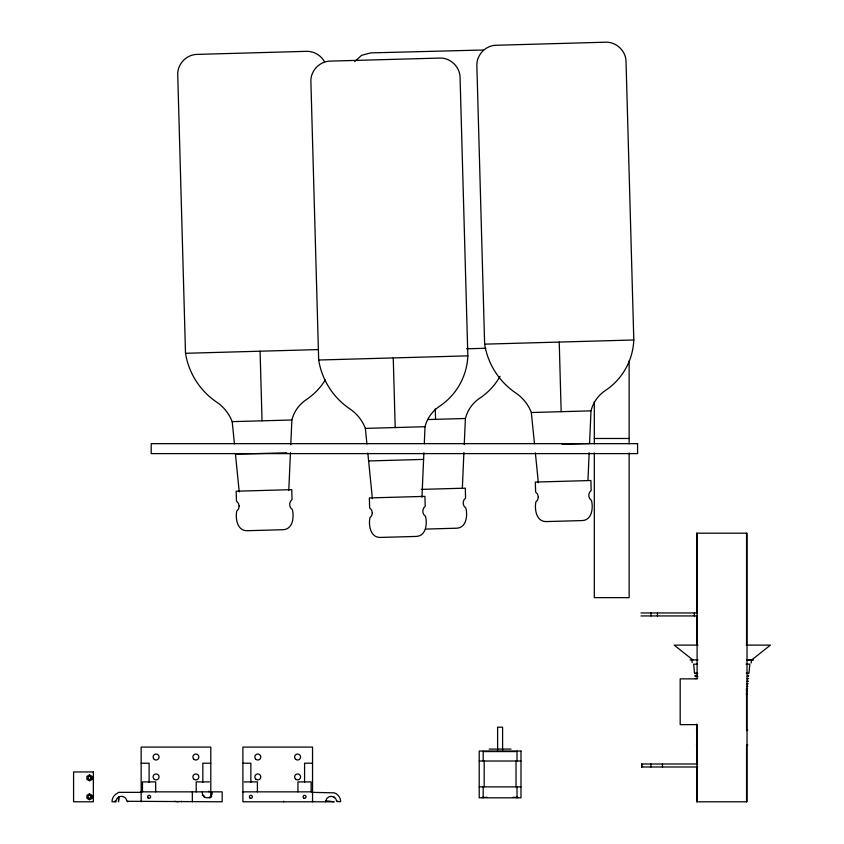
<?xml version="1.0" encoding="UTF-8"?>
<svg xmlns="http://www.w3.org/2000/svg" width="844" height="844" viewBox="0 0 844 844"><rect width="100%" height="100%" fill="white"/><g stroke="black" fill="none" stroke-linecap="round" stroke-linejoin="round"><path stroke-width="1.27" d="M288.775 490.564L290.442 452.69M290.779 444.841L291.876 419.985A34.477 34.477 0 0 1 306.235 399.676A63.785 63.785 0 0 0 325.267 379.979M421.937 497.285L423.888 452.869M424.289 443.712L425.028 426.716A34.477 34.477 0 0 1 439.397 406.407A63.785 63.785 0 0 0 467.84 355.851L460.064 77.395C459.969 66.76 450.242 57.561 439.618 58.067L330.226 61.116C319.591 61.211 310.392 70.938 310.887 81.562L318.673 360.019A72.974 72.974 0 0 0 349.891 408.907A41.324 41.324 0 0 1 365.368 428.383L366.929 444.007M462.364 487.758L463.905 452.5M464.253 444.651L465.403 418.497A34.477 34.477 0 0 1 479.761 398.189A63.785 63.785 0 0 0 500.059 376.329M587.962 480.12L589.165 452.69M534.463 443.786L531.33 412.516A41.324 41.324 0 0 0 515.863 393.04A72.974 72.974 0 0 1 484.635 344.152L476.86 65.705C476.364 55.071 485.553 45.354 496.188 45.259L605.581 42.2C616.215 41.704 625.931 50.893 626.026 61.538L633.802 339.984A63.785 63.785 0 0 1 605.359 390.54A34.477 34.477 0 0 0 591 410.849L589.566 443.554L562.072 444.324M325.7 801.8L325.805 800.766A5.486 5.486 0 0 1 336.651 801.283L340.617 801.8L340.617 800.903A9.474 9.474 0 0 0 334.287 792.843L312.016 792.347M751.635 659.934L751.118 663.036M202.391 791.851L202.381 791.904A4.969 4.969 0 0 0 207.023 797.812A4.969 4.969 0 0 0 212.213 792.368L212.108 791.851L222.183 791.851L222.183 801.8L126.927 801.283A5.486 5.486 0 0 0 119.194 796.81L118.487 801.8L118.487 797.221M354.733 61.549L361.622 55.324L370.59 52.898L483.106 50.007M90.456 779.075L90.994 778.041L90.456 776.765M90.456 797.981L90.994 796.947L90.456 795.67M119.194 796.81L118.287 797.337A5.486 5.486 0 0 0 115.987 801.8L111.999 801.8A9.474 9.474 0 0 1 117.538 793.181L118.487 792.347L140.99 792.347M209.502 798.023L211.738 796.725M484.635 344.152L633.802 339.984M324.486 61.707C320.984 55.25 313.789 51.125 306.456 51.336L197.063 54.396C186.429 54.491 177.229 64.207 177.736 74.842L185.511 353.288L317.903 349.595M466.563 348.794L485.806 348.255M318.673 360.019L467.84 355.851M531.33 412.516L591 410.849M185.511 353.288A72.974 72.974 0 0 0 216.729 402.177A41.324 41.324 0 0 1 232.205 421.652L291.876 419.985M427.845 419.542L465.403 418.497M365.368 428.383L425.028 426.716M286.76 452.795L235.465 454.22L239.232 491.946M368.617 460.951L423.593 459.41M421.314 489.393L465.297 488.159L465.571 498.108C462.28 500.439 462.428 505.915 465.856 508.056C467.808 515.526 466.426 528.038 456.382 528.217L426.072 529.072M594.313 438.479L629.139 438.479M640.997 612.955L697.323 612.955M640.997 615.941L697.323 615.941M697.988 645.111L674.187 645.111L692.935 660.029M746.349 645.111L770.414 645.111L751.656 660.029L747.731 660.029M690.054 659.934L698.072 659.934M746.676 659.934L753.439 659.934M697.439 664.154L693.673 664.154L694.496 673.069L697.239 673.069M746.064 664.154L749.82 664.154L748.997 673.069L746.254 673.069M694.939 673.586L697.693 673.596M747.584 673.596L748.565 673.586M694.749 675.78L697.471 675.78M747.826 675.78L748.744 675.78M695.256 676.308L697.914 676.308M747.341 676.308L748.248 676.308M695.002 678.492L697.693 678.492M747.584 678.492L748.501 678.492M747.13 678.892L748.016 678.892M747.373 681.076L748.269 681.076M746.908 681.477L747.795 681.477M747.151 683.661L748.048 683.661M746.697 684.062L747.573 684.062M746.94 686.246L747.826 686.246M746.476 686.657L747.351 686.657M746.718 688.841L747.605 688.841M746.254 689.242L747.119 689.242M746.507 691.426L747.373 691.426M746.286 694.011L747.151 694.011M696.416 730.165L697.292 730.165M746.929 730.165L747.805 730.165M696.416 745.094L697.292 745.094M746.929 745.094L747.805 745.094M489.161 749.071L511.042 749.071M484.182 751.561L516.022 751.561M479.213 761.014L520.991 761.014M141.159 763.208L149.114 763.208L149.114 782.367M210.8 763.208L202.834 763.208L202.834 782.367M242.893 763.208L250.858 763.208L250.858 782.367M312.533 763.208L304.578 763.208L304.578 782.367M641.577 763.999L697.619 763.999M641.577 766.985L697.619 766.985M209.396 781.903L196.209 781.903L196.209 791.851M244.222 781.903L257.409 781.903L257.409 791.851M479.213 786.882L520.991 786.882M141.159 791.851L210.8 791.851M242.893 791.851L312.533 791.851M482.198 797.327L487.167 797.327M513.036 797.327L518.005 797.327M325.805 800.766L334.171 801.8L242.893 801.8L242.893 747.088L312.533 747.088L312.533 801.8M174.592 801.357L178.179 801.8M333.929 797.053L334.783 797.654M208.816 791.176L209.027 791.851M692.207 662.624L691.858 659.934M535.37 452.89L538.356 482.81M367.836 453.133L372.394 498.667M232.205 421.652L234.421 443.796M559.224 342.063L561.165 411.682M435.272 408.939L435.567 419.331M393.251 357.93L395.203 427.549M260.089 351.209L262.041 420.818M746.55 533.186L746.55 645.111M746.55 688.567L746.55 730.693M746.55 745.178L746.55 801.8M697.102 533.186L697.102 678.861L680.19 678.861L680.19 724.627L697.102 724.627L697.102 801.8M696.638 613.514L696.638 533.186L747.014 533.186L747.014 801.8L696.638 801.8L696.638 766.246M696.638 616.141L696.638 645.111M696.638 724.11L696.638 763.62M694.348 612.955L694.348 615.941M662.466 763.999L662.466 766.985M657.465 612.955L657.465 615.941M650.967 612.955L650.967 615.941M650.872 763.999L650.872 766.985M629.139 360.863L629.139 443.744M629.139 452.943L629.139 597.657L594.313 597.657L594.313 452.943M594.313 401.638L594.313 443.744M517.013 751.065L517.013 761.014M517.013 786.882L517.013 797.823M516.022 761.014L516.022 786.882M502.591 750.274L502.591 727.19L497.612 727.19L497.612 750.274M484.182 761.014L484.182 786.882M483.19 751.065L483.19 761.014M483.19 786.882L483.19 797.823M337.473 801.199L337.473 801.8M311.141 791.851L311.141 781.903L297.943 781.903L297.943 791.851M283.753 801.199L283.753 801.8M210.8 796.831L210.8 747.088L141.159 747.088L141.159 801.8M192.337 791.851L192.337 801.8M181.481 801.199L181.481 801.8M155.676 791.851L155.676 781.903L142.478 781.903L142.478 791.851M127.76 801.199L127.76 801.8M115.153 801.8A6.319 6.319 0 0 1 115.269 800.608M202.222 795.47A1.488 1.488 0 0 1 204.269 797.242M239.179 506.052L238.578 508.869L236.753 511.095C235.212 518.67 237.301 531.087 247.334 530.707L282.846 529.716C292.889 529.536 294.282 517.024 292.33 509.544C288.901 507.402 288.743 501.927 292.045 499.595L291.771 489.657L236.193 491.208L236.478 501.157L238.419 503.277L239.179 506.052M372.331 512.783L371.729 515.589L369.915 517.826C368.374 525.39 370.463 537.807 380.496 537.428L416.008 536.436C426.051 536.256 427.444 523.744 425.481 516.275C422.063 514.133 421.905 508.658 425.207 506.326L424.933 496.377L369.356 497.928L369.63 507.877L371.582 509.998L372.331 512.783M538.303 496.916L537.702 499.732L535.877 501.958C534.347 509.533 536.425 521.951 546.469 521.571L581.98 520.579C592.024 520.4 593.406 507.877 591.454 500.408C588.025 498.266 587.878 492.791 591.169 490.459L590.895 480.521L535.328 482.072L535.602 492.01L537.544 494.141L538.303 496.916M89.506 774.94L86.921 776.427L86.921 779.413L89.506 780.911L92.091 779.413L92.091 776.427L89.506 774.94M89.506 793.845L86.921 795.333L86.921 798.318L89.506 799.806L92.091 798.318L92.091 795.333L89.506 793.845M637.579 443.659L151.203 443.659L151.203 453.608L637.579 453.608L637.579 443.659M520.991 751.065L479.213 751.065L479.213 797.823L520.991 797.823L520.991 751.065M93.346 771.954L73.586 771.954L73.586 801.8L93.346 801.8L93.346 771.954M641.735 766.985L641.735 763.999L641.704 766.985M154.346 759.463A2.986 2.986 0 0 0 159.052 757.311A2.986 2.986 0 0 0 154.842 754.314A2.986 2.986 0 0 0 154.346 759.463M154.346 779.36A2.986 2.986 0 0 0 159.052 777.208A2.986 2.986 0 0 0 154.842 774.212A2.986 2.986 0 0 0 154.346 779.36M194.141 759.463A2.986 2.986 0 0 0 198.846 757.311A2.986 2.986 0 0 0 194.637 754.314A2.986 2.986 0 0 0 194.141 759.463M194.141 779.36A2.986 2.986 0 0 0 198.846 777.208A2.986 2.986 0 0 0 194.637 774.212A2.986 2.986 0 0 0 194.141 779.36M148.249 798.044A1.488 1.488 0 0 0 150.601 796.968A1.488 1.488 0 0 0 148.491 795.47A1.488 1.488 0 0 0 148.249 798.044M88.662 798.055A1.488 1.488 0 0 0 90.994 796.947A1.488 1.488 0 0 0 88.873 795.481A1.488 1.488 0 0 0 88.662 798.055M88.662 779.149A1.488 1.488 0 0 0 90.994 778.041A1.488 1.488 0 0 0 88.873 776.575A1.488 1.488 0 0 0 88.662 779.149M256.091 759.463A2.986 2.986 0 0 0 260.785 757.311A2.986 2.986 0 0 0 256.576 754.314A2.986 2.986 0 0 0 256.091 759.463M256.091 779.36A2.986 2.986 0 0 0 260.785 777.208A2.986 2.986 0 0 0 256.576 774.212A2.986 2.986 0 0 0 256.091 779.36M295.885 759.463A2.986 2.986 0 0 0 300.58 757.311A2.986 2.986 0 0 0 296.371 754.314A2.986 2.986 0 0 0 295.885 759.463M295.885 779.36A2.986 2.986 0 0 0 300.58 777.208A2.986 2.986 0 0 0 296.371 774.212A2.986 2.986 0 0 0 295.885 779.36M249.993 798.044A1.488 1.488 0 0 0 252.345 796.968A1.488 1.488 0 0 0 250.235 795.47A1.488 1.488 0 0 0 249.993 798.044M303.713 798.044A1.488 1.488 0 0 0 306.066 796.968A1.488 1.488 0 0 0 303.956 795.47A1.488 1.488 0 0 0 303.713 798.044"/></g></svg>
